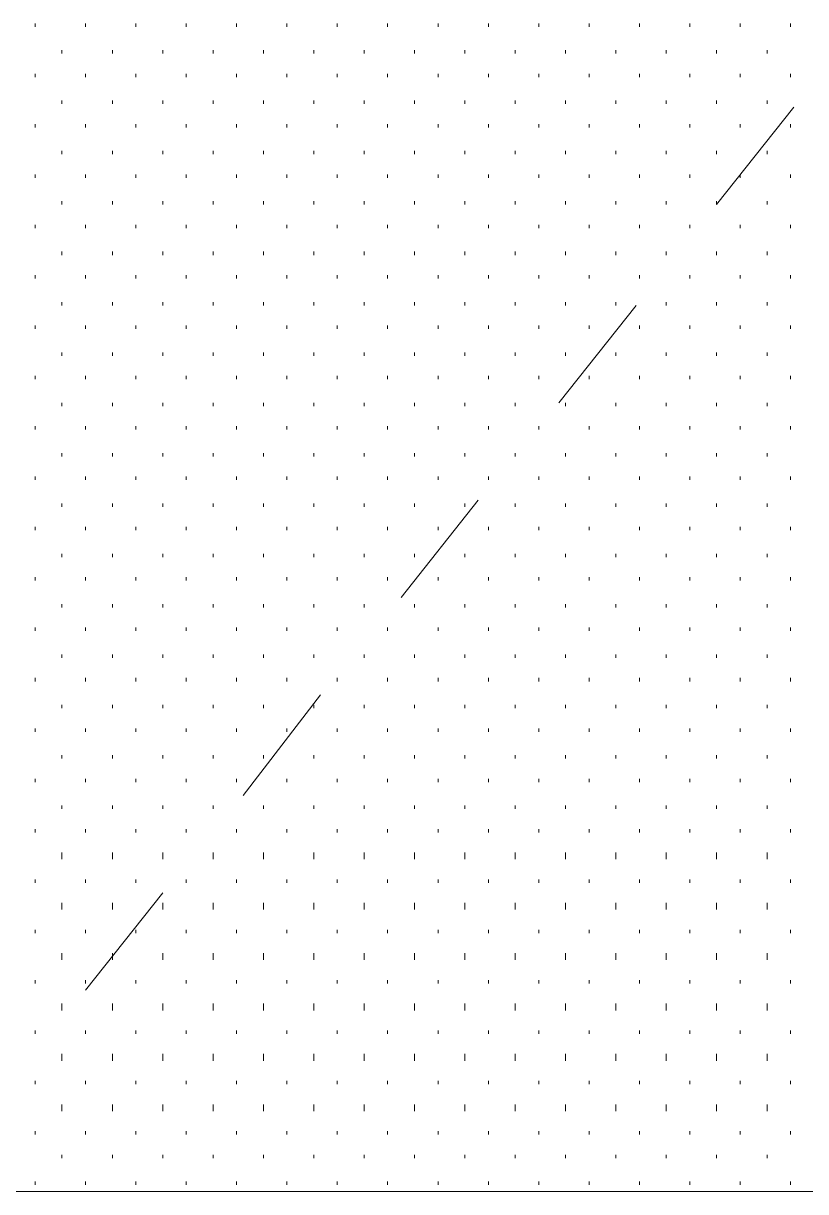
# Model space of a CAD drawing. Header units: inches. Extents: x -6061 to 13621, y -296 to 7483.
# Drawn here: x 12703.91 to 12722.57, y -121.48 to -93.61 of the extents above; entities that cross this region are included whole.
import ezdxf

# ---------------------------------------------------------------- set-up
doc = ezdxf.new("R2010")
doc.units = ezdxf.units.IN
doc.header["$MEASUREMENT"] = 0
doc.layers.get('0').update_dxf_attribs({"linetype": 'CONTINUOUS'})

msp = doc.modelspace()

# ---------------------------------------------------------------- linework, layer by layer
at = {"color": 7, "linetype": 'Continuous', "lineweight": 9, "true_color": 0xffffff}
for p, q in [((12704.1856, -93.68771), (12704.1856, -93.60761)), ((12705.38696, -93.68771), (12705.38696, -93.60761)), ((12706.58832, -93.68771), (12706.58832, -93.60761)), ((12707.78967, -93.68771), (12707.78967, -93.60761)), ((12708.99103, -93.68771), (12708.99103, -93.60761)), ((12710.19239, -93.68771), (12710.19239, -93.60761)), ((12711.39375, -93.68771), (12711.39375, -93.60761)), ((12712.5951, -93.68771), (12712.5951, -93.60761)), ((12713.79646, -93.68771), (12713.79646, -93.60761)), ((12714.99782, -93.68771), (12714.99782, -93.60761)), ((12716.19918, -93.68771), (12716.19918, -93.60761)), ((12717.40053, -93.68771), (12717.40053, -93.60761)), ((12718.60189, -93.68771), (12718.60189, -93.60761)), ((12719.80325, -93.68771), (12719.80325, -93.60761)), ((12721.00461, -93.68771), (12721.00461, -93.60761)), ((12722.20596, -93.68771), (12722.20596, -93.60761)), ((12704.82633, -94.32843), (12704.82633, -94.24834)), ((12706.02768, -94.32843), (12706.02768, -94.24834)), ((12707.22904, -94.32843), (12707.22904, -94.24834)), ((12708.4304, -94.32843), (12708.4304, -94.24834)), ((12709.63176, -94.32843), (12709.63176, -94.24834)), ((12710.83311, -94.32843), (12710.83311, -94.24834)), ((12712.03447, -94.32843), (12712.03447, -94.24834)), ((12713.23583, -94.32843), (12713.23583, -94.24834)), ((12714.43719, -94.32843), (12714.43719, -94.24834)), ((12715.63854, -94.32843), (12715.63854, -94.24834)), ((12716.8399, -94.32843), (12716.8399, -94.24834)), ((12718.04126, -94.32843), (12718.04126, -94.24834)), ((12719.24262, -94.32843), (12719.24262, -94.24834)), ((12720.44397, -94.32843), (12720.44397, -94.24834)), ((12721.64533, -94.32843), (12721.64533, -94.24834)), ((12704.1856, -94.88906), (12704.1856, -94.80897)), ((12705.38696, -94.88906), (12705.38696, -94.80897)), ((12706.58832, -94.88906), (12706.58832, -94.80897)), ((12707.78967, -94.88906), (12707.78967, -94.80897)), ((12708.99103, -94.88906), (12708.99103, -94.80897)), ((12710.19239, -94.88906), (12710.19239, -94.80897)), ((12711.39375, -94.88906), (12711.39375, -94.80897)), ((12712.5951, -94.88906), (12712.5951, -94.80897)), ((12713.79646, -94.88906), (12713.79646, -94.80897)), ((12714.99782, -94.88906), (12714.99782, -94.80897)), ((12716.19918, -94.88906), (12716.19918, -94.80897)), ((12717.40053, -94.88906), (12717.40053, -94.80897)), ((12718.60189, -94.88906), (12718.60189, -94.80897)), ((12719.80325, -94.88906), (12719.80325, -94.80897)), ((12721.00461, -94.88906), (12721.00461, -94.80897)), ((12722.20596, -94.88906), (12722.20596, -94.80897)), ((12704.82633, -95.52979), (12704.82633, -95.4497)), ((12706.02768, -95.52979), (12706.02768, -95.4497)), ((12707.22904, -95.52979), (12707.22904, -95.4497)), ((12708.4304, -95.52979), (12708.4304, -95.4497)), ((12709.63176, -95.52979), (12709.63176, -95.4497)), ((12710.83311, -95.52979), (12710.83311, -95.4497)), ((12712.03447, -95.52979), (12712.03447, -95.4497)), ((12713.23583, -95.52979), (12713.23583, -95.4497)), ((12714.43719, -95.52979), (12714.43719, -95.4497)), ((12715.63854, -95.52979), (12715.63854, -95.4497)), ((12716.8399, -95.52979), (12716.8399, -95.4497)), ((12718.04126, -95.52979), (12718.04126, -95.4497)), ((12719.24262, -95.52979), (12719.24262, -95.4497)), ((12720.44397, -95.52979), (12720.44397, -95.4497)), ((12721.64533, -95.52979), (12721.64533, -95.4497)), ((12704.1856, -96.09042), (12704.1856, -96.01033)), ((12705.38696, -96.09042), (12705.38696, -96.01033)), ((12706.58832, -96.09042), (12706.58832, -96.01033)), ((12707.78967, -96.09042), (12707.78967, -96.01033)), ((12708.99103, -96.09042), (12708.99103, -96.01033)), ((12710.19239, -96.09042), (12710.19239, -96.01033)), ((12711.39375, -96.09042), (12711.39375, -96.01033)), ((12712.5951, -96.09042), (12712.5951, -96.01033)), ((12713.79646, -96.09042), (12713.79646, -96.01033)), ((12714.99782, -96.09042), (12714.99782, -96.01033)), ((12716.19918, -96.09042), (12716.19918, -96.01033)), ((12717.40053, -96.09042), (12717.40053, -96.01033)), ((12718.60189, -96.09042), (12718.60189, -96.01033)), ((12719.80325, -96.09042), (12719.80325, -96.01033)), ((12721.00461, -96.09042), (12721.00461, -96.01033)), ((12722.20596, -96.09042), (12722.20596, -96.01033)), ((12704.82633, -96.73114), (12704.82633, -96.65105)), ((12706.02768, -96.73114), (12706.02768, -96.65105)), ((12707.22904, -96.73114), (12707.22904, -96.65105)), ((12708.4304, -96.73114), (12708.4304, -96.65105)), ((12709.63176, -96.73114), (12709.63176, -96.65105)), ((12710.83311, -96.73114), (12710.83311, -96.65105)), ((12712.03447, -96.73114), (12712.03447, -96.65105)), ((12713.23583, -96.73114), (12713.23583, -96.65105)), ((12714.43719, -96.73114), (12714.43719, -96.65105)), ((12715.63854, -96.73114), (12715.63854, -96.65105)), ((12716.8399, -96.73114), (12716.8399, -96.65105)), ((12718.04126, -96.73114), (12718.04126, -96.65105)), ((12719.24262, -96.73114), (12719.24262, -96.65105)), ((12720.44397, -96.73114), (12720.44397, -96.65105)), ((12721.64533, -96.73114), (12721.64533, -96.65105)), ((12704.1856, -97.29178), (12704.1856, -97.21169)), ((12705.38696, -97.29178), (12705.38696, -97.21169)), ((12706.58832, -97.29178), (12706.58832, -97.21169)), ((12707.78967, -97.29178), (12707.78967, -97.21169)), ((12708.99103, -97.29178), (12708.99103, -97.21169)), ((12710.19239, -97.29178), (12710.19239, -97.21169)), ((12711.39375, -97.29178), (12711.39375, -97.21169)), ((12712.5951, -97.29178), (12712.5951, -97.21169)), ((12713.79646, -97.29178), (12713.79646, -97.21169)), ((12714.99782, -97.29178), (12714.99782, -97.21169)), ((12716.19918, -97.29178), (12716.19918, -97.21169)), ((12717.40053, -97.29178), (12717.40053, -97.21169)), ((12718.60189, -97.29178), (12718.60189, -97.21169)), ((12719.80325, -97.29178), (12719.80325, -97.21169)), ((12721.00461, -97.29178), (12721.00461, -97.21169)), ((12722.20596, -97.29178), (12722.20596, -97.21169)), ((12704.82633, -97.9325), (12704.82633, -97.85241)), ((12706.02768, -97.9325), (12706.02768, -97.85241)), ((12707.22904, -97.9325), (12707.22904, -97.85241)), ((12708.4304, -97.9325), (12708.4304, -97.85241)), ((12709.63176, -97.9325), (12709.63176, -97.85241)), ((12710.83311, -97.9325), (12710.83311, -97.85241)), ((12712.03447, -97.9325), (12712.03447, -97.85241)), ((12713.23583, -97.9325), (12713.23583, -97.85241)), ((12714.43719, -97.9325), (12714.43719, -97.85241)), ((12715.63854, -97.9325), (12715.63854, -97.85241)), ((12716.8399, -97.9325), (12716.8399, -97.85241)), ((12718.04126, -97.9325), (12718.04126, -97.85241)), ((12719.24262, -97.9325), (12719.24262, -97.85241)), ((12720.44397, -97.9325), (12720.44397, -97.85241)), ((12721.64533, -97.9325), (12721.64533, -97.85241)), ((12704.1856, -98.49314), (12704.1856, -98.41304)), ((12705.38696, -98.49314), (12705.38696, -98.41304)), ((12706.58832, -98.49314), (12706.58832, -98.41304)), ((12707.78967, -98.49314), (12707.78967, -98.41304)), ((12708.99103, -98.49314), (12708.99103, -98.41304)), ((12710.19239, -98.49314), (12710.19239, -98.41304)), ((12711.39375, -98.49314), (12711.39375, -98.41304)), ((12712.5951, -98.49314), (12712.5951, -98.41304)), ((12713.79646, -98.49314), (12713.79646, -98.41304)), ((12714.99782, -98.49314), (12714.99782, -98.41304)), ((12716.19918, -98.49314), (12716.19918, -98.41304)), ((12717.40053, -98.49314), (12717.40053, -98.41304)), ((12718.60189, -98.49314), (12718.60189, -98.41304)), ((12719.80325, -98.49314), (12719.80325, -98.41304)), ((12721.00461, -98.49314), (12721.00461, -98.41304)), ((12722.20596, -98.49314), (12722.20596, -98.41304)), ((12704.82633, -99.13386), (12704.82633, -99.05377)), ((12706.02768, -99.13386), (12706.02768, -99.05377)), ((12707.22904, -99.13386), (12707.22904, -99.05377)), ((12708.4304, -99.13386), (12708.4304, -99.05377)), ((12709.63176, -99.13386), (12709.63176, -99.05377)), ((12710.83311, -99.13386), (12710.83311, -99.05377)), ((12712.03447, -99.13386), (12712.03447, -99.05377)), ((12713.23583, -99.13386), (12713.23583, -99.05377)), ((12714.43719, -99.13386), (12714.43719, -99.05377)), ((12715.63854, -99.13386), (12715.63854, -99.05377)), ((12716.8399, -99.13386), (12716.8399, -99.05377)), ((12718.04126, -99.13386), (12718.04126, -99.05377)), ((12719.24262, -99.13386), (12719.24262, -99.05377)), ((12720.44397, -99.13386), (12720.44397, -99.05377)), ((12721.64533, -99.13386), (12721.64533, -99.05377)), ((12704.1856, -99.69449), (12704.1856, -99.6144)), ((12705.38696, -99.69449), (12705.38696, -99.6144)), ((12706.58832, -99.69449), (12706.58832, -99.6144)), ((12707.78967, -99.69449), (12707.78967, -99.6144)), ((12708.99103, -99.69449), (12708.99103, -99.6144)), ((12710.19239, -99.69449), (12710.19239, -99.6144)), ((12711.39375, -99.69449), (12711.39375, -99.6144)), ((12712.5951, -99.69449), (12712.5951, -99.6144)), ((12713.79646, -99.69449), (12713.79646, -99.6144)), ((12714.99782, -99.69449), (12714.99782, -99.6144)), ((12716.19918, -99.69449), (12716.19918, -99.6144)), ((12717.40053, -99.69449), (12717.40053, -99.6144)), ((12718.60189, -99.69449), (12718.60189, -99.6144)), ((12719.80325, -99.69449), (12719.80325, -99.6144)), ((12721.00461, -99.69449), (12721.00461, -99.6144)), ((12722.20596, -99.69449), (12722.20596, -99.6144)), ((12704.82633, -100.33522), (12704.82633, -100.25513)), ((12706.02768, -100.33522), (12706.02768, -100.25513)), ((12707.22904, -100.33522), (12707.22904, -100.25513)), ((12708.4304, -100.33522), (12708.4304, -100.25513)), ((12709.63176, -100.33522), (12709.63176, -100.25513)), ((12710.83311, -100.33522), (12710.83311, -100.25513)), ((12712.03447, -100.33522), (12712.03447, -100.25513)), ((12713.23583, -100.33522), (12713.23583, -100.25513)), ((12714.43719, -100.33522), (12714.43719, -100.25513)), ((12715.63854, -100.33522), (12715.63854, -100.25513)), ((12716.8399, -100.33522), (12716.8399, -100.25513)), ((12718.04126, -100.33522), (12718.04126, -100.25513)), ((12719.24262, -100.33522), (12719.24262, -100.25513)), ((12720.44397, -100.33522), (12720.44397, -100.25513)), ((12721.64533, -100.33522), (12721.64533, -100.25513)), ((12704.1856, -100.89585), (12704.1856, -100.81576)), ((12705.38696, -100.89585), (12705.38696, -100.81576)), ((12706.58832, -100.89585), (12706.58832, -100.81576)), ((12707.78967, -100.89585), (12707.78967, -100.81576)), ((12708.99103, -100.89585), (12708.99103, -100.81576)), ((12710.19239, -100.89585), (12710.19239, -100.81576)), ((12711.39375, -100.89585), (12711.39375, -100.81576)), ((12712.5951, -100.89585), (12712.5951, -100.81576)), ((12713.79646, -100.89585), (12713.79646, -100.81576)), ((12714.99782, -100.89585), (12714.99782, -100.81576)), ((12716.19918, -100.89585), (12716.19918, -100.81576)), ((12717.40053, -100.89585), (12717.40053, -100.81576)), ((12718.60189, -100.89585), (12718.60189, -100.81576)), ((12719.80325, -100.89585), (12719.80325, -100.81576)), ((12721.00461, -100.89585), (12721.00461, -100.81576)), ((12722.20596, -100.89585), (12722.20596, -100.81576)), ((12704.82633, -101.53657), (12704.82633, -101.45648)), ((12706.02768, -101.53657), (12706.02768, -101.45648)), ((12707.22904, -101.53657), (12707.22904, -101.45648)), ((12708.4304, -101.53657), (12708.4304, -101.45648)), ((12709.63176, -101.53657), (12709.63176, -101.45648)), ((12710.83311, -101.53657), (12710.83311, -101.45648)), ((12712.03447, -101.53657), (12712.03447, -101.45648)), ((12713.23583, -101.53657), (12713.23583, -101.45648)), ((12714.43719, -101.53657), (12714.43719, -101.45648)), ((12715.63854, -101.53657), (12715.63854, -101.45648)), ((12716.8399, -101.53657), (12716.8399, -101.45648)), ((12718.04126, -101.53657), (12718.04126, -101.45648)), ((12719.24262, -101.53657), (12719.24262, -101.45648)), ((12720.44397, -101.53657), (12720.44397, -101.45648)), ((12721.64533, -101.53657), (12721.64533, -101.45648)), ((12704.1856, -102.09721), (12704.1856, -102.01712)), ((12705.38696, -102.09721), (12705.38696, -102.01712)), ((12706.58832, -102.09721), (12706.58832, -102.01712)), ((12707.78967, -102.09721), (12707.78967, -102.01712)), ((12708.99103, -102.09721), (12708.99103, -102.01712)), ((12710.19239, -102.09721), (12710.19239, -102.01712)), ((12711.39375, -102.09721), (12711.39375, -102.01712)), ((12712.5951, -102.09721), (12712.5951, -102.01712)), ((12713.79646, -102.09721), (12713.79646, -102.01712)), ((12714.99782, -102.09721), (12714.99782, -102.01712)), ((12716.19918, -102.09721), (12716.19918, -102.01712)), ((12717.40053, -102.09721), (12717.40053, -102.01712)), ((12718.60189, -102.09721), (12718.60189, -102.01712)), ((12719.80325, -102.09721), (12719.80325, -102.01712)), ((12721.00461, -102.09721), (12721.00461, -102.01712)), ((12722.20596, -102.09721), (12722.20596, -102.01712)), ((12704.82633, -102.73793), (12704.82633, -102.65784)), ((12706.02768, -102.73793), (12706.02768, -102.65784)), ((12707.22904, -102.73793), (12707.22904, -102.65784)), ((12708.4304, -102.73793), (12708.4304, -102.65784)), ((12709.63176, -102.73793), (12709.63176, -102.65784)), ((12710.83311, -102.73793), (12710.83311, -102.65784)), ((12712.03447, -102.73793), (12712.03447, -102.65784)), ((12713.23583, -102.73793), (12713.23583, -102.65784)), ((12714.43719, -102.73793), (12714.43719, -102.65784)), ((12715.63854, -102.73793), (12715.63854, -102.65784)), ((12716.8399, -102.73793), (12716.8399, -102.65784)), ((12718.04126, -102.73793), (12718.04126, -102.65784)), ((12719.24262, -102.73793), (12719.24262, -102.65784)), ((12720.44397, -102.73793), (12720.44397, -102.65784)), ((12721.64533, -102.73793), (12721.64533, -102.65784)), ((12704.1856, -103.29857), (12704.1856, -103.21847)), ((12705.38696, -103.29857), (12705.38696, -103.21847)), ((12706.58832, -103.29857), (12706.58832, -103.21847)), ((12707.78967, -103.29857), (12707.78967, -103.21847)), ((12708.99103, -103.29857), (12708.99103, -103.21847)), ((12710.19239, -103.29857), (12710.19239, -103.21847)), ((12711.39375, -103.29857), (12711.39375, -103.21847)), ((12712.5951, -103.29857), (12712.5951, -103.21847)), ((12713.79646, -103.29857), (12713.79646, -103.21847)), ((12714.99782, -103.29857), (12714.99782, -103.21847)), ((12716.19918, -103.29857), (12716.19918, -103.21847)), ((12717.40053, -103.29857), (12717.40053, -103.21847)), ((12718.60189, -103.29857), (12718.60189, -103.21847)), ((12719.80325, -103.29857), (12719.80325, -103.21847)), ((12721.00461, -103.29857), (12721.00461, -103.21847)), ((12722.20596, -103.29857), (12722.20596, -103.21847)), ((12704.82633, -103.93929), (12704.82633, -103.8592)), ((12706.02768, -103.93929), (12706.02768, -103.8592)), ((12707.22904, -103.93929), (12707.22904, -103.8592)), ((12708.4304, -103.93929), (12708.4304, -103.8592)), ((12709.63176, -103.93929), (12709.63176, -103.8592)), ((12710.83311, -103.93929), (12710.83311, -103.8592)), ((12712.03447, -103.93929), (12712.03447, -103.8592)), ((12713.23583, -103.93929), (12713.23583, -103.8592)), ((12714.43719, -103.93929), (12714.43719, -103.8592)), ((12715.63854, -103.93929), (12715.63854, -103.8592)), ((12716.8399, -103.93929), (12716.8399, -103.8592)), ((12718.04126, -103.93929), (12718.04126, -103.8592)), ((12719.24262, -103.93929), (12719.24262, -103.8592)), ((12720.44397, -103.93929), (12720.44397, -103.8592)), ((12721.64533, -103.93929), (12721.64533, -103.8592)), ((12704.1856, -104.49992), (12704.1856, -104.41983)), ((12705.38696, -104.49992), (12705.38696, -104.41983)), ((12706.58832, -104.49992), (12706.58832, -104.41983)), ((12707.78967, -104.49992), (12707.78967, -104.41983)), ((12708.99103, -104.49992), (12708.99103, -104.41983)), ((12710.19239, -104.49992), (12710.19239, -104.41983)), ((12711.39375, -104.49992), (12711.39375, -104.41983)), ((12712.5951, -104.49992), (12712.5951, -104.41983)), ((12713.79646, -104.49992), (12713.79646, -104.41983)), ((12714.99782, -104.49992), (12714.99782, -104.41983)), ((12716.19918, -104.49992), (12716.19918, -104.41983)), ((12717.40053, -104.49992), (12717.40053, -104.41983)), ((12718.60189, -104.49992), (12718.60189, -104.41983)), ((12719.80325, -104.49992), (12719.80325, -104.41983)), ((12721.00461, -104.49992), (12721.00461, -104.41983)), ((12722.20596, -104.49992), (12722.20596, -104.41983)), ((12704.82633, -105.14065), (12704.82633, -105.06056)), ((12706.02768, -105.14065), (12706.02768, -105.06056)), ((12707.22904, -105.14065), (12707.22904, -105.06056)), ((12708.4304, -105.14065), (12708.4304, -105.06056)), ((12709.63176, -105.14065), (12709.63176, -105.06056)), ((12710.83311, -105.14065), (12710.83311, -105.06056)), ((12712.03447, -105.14065), (12712.03447, -105.06056)), ((12713.23583, -105.14065), (12713.23583, -105.06056)), ((12714.43719, -105.14065), (12714.43719, -105.06056)), ((12715.63854, -105.14065), (12715.63854, -105.06056)), ((12716.8399, -105.14065), (12716.8399, -105.06056)), ((12718.04126, -105.14065), (12718.04126, -105.06056)), ((12719.24262, -105.14065), (12719.24262, -105.06056)), ((12720.44397, -105.14065), (12720.44397, -105.06056)), ((12721.64533, -105.14065), (12721.64533, -105.06056)), ((12704.1856, -105.70128), (12704.1856, -105.62119)), ((12705.38696, -105.70128), (12705.38696, -105.62119)), ((12706.58832, -105.70128), (12706.58832, -105.62119)), ((12707.78967, -105.70128), (12707.78967, -105.62119)), ((12708.99103, -105.70128), (12708.99103, -105.62119)), ((12710.19239, -105.70128), (12710.19239, -105.62119)), ((12711.39375, -105.70128), (12711.39375, -105.62119)), ((12712.5951, -105.70128), (12712.5951, -105.62119)), ((12713.79646, -105.70128), (12713.79646, -105.62119)), ((12714.99782, -105.70128), (12714.99782, -105.62119)), ((12716.19918, -105.70128), (12716.19918, -105.62119)), ((12717.40053, -105.70128), (12717.40053, -105.62119)), ((12718.60189, -105.70128), (12718.60189, -105.62119)), ((12719.80325, -105.70128), (12719.80325, -105.62119)), ((12721.00461, -105.70128), (12721.00461, -105.62119)), ((12722.20596, -105.70128), (12722.20596, -105.62119)), ((12704.82633, -106.342), (12704.82633, -106.26191)), ((12706.02768, -106.342), (12706.02768, -106.26191)), ((12707.22904, -106.342), (12707.22904, -106.26191)), ((12708.4304, -106.342), (12708.4304, -106.26191)), ((12709.63176, -106.342), (12709.63176, -106.26191)), ((12710.83311, -106.342), (12710.83311, -106.26191)), ((12712.03447, -106.342), (12712.03447, -106.26191)), ((12713.23583, -106.342), (12713.23583, -106.26191)), ((12714.43719, -106.342), (12714.43719, -106.26191)), ((12715.63854, -106.342), (12715.63854, -106.26191)), ((12716.8399, -106.342), (12716.8399, -106.26191)), ((12718.04126, -106.342), (12718.04126, -106.26191)), ((12719.24262, -106.342), (12719.24262, -106.26191)), ((12720.44397, -106.342), (12720.44397, -106.26191)), ((12721.64533, -106.342), (12721.64533, -106.26191)), ((12704.1856, -106.90264), (12704.1856, -106.82255)), ((12705.38696, -106.90264), (12705.38696, -106.82255)), ((12706.58832, -106.90264), (12706.58832, -106.82255)), ((12707.78967, -106.90264), (12707.78967, -106.82255)), ((12708.99103, -106.90264), (12708.99103, -106.82255)), ((12710.19239, -106.90264), (12710.19239, -106.82255)), ((12711.39375, -106.90264), (12711.39375, -106.82255)), ((12712.5951, -106.90264), (12712.5951, -106.82255)), ((12713.79646, -106.90264), (12713.79646, -106.82255)), ((12714.99782, -106.90264), (12714.99782, -106.82255)), ((12716.19918, -106.90264), (12716.19918, -106.82255)), ((12717.40053, -106.90264), (12717.40053, -106.82255)), ((12718.60189, -106.90264), (12718.60189, -106.82255)), ((12719.80325, -106.90264), (12719.80325, -106.82255)), ((12721.00461, -106.90264), (12721.00461, -106.82255)), ((12722.20596, -106.90264), (12722.20596, -106.82255)), ((12704.82633, -107.54336), (12704.82633, -107.46327)), ((12706.02768, -107.54336), (12706.02768, -107.46327)), ((12707.22904, -107.54336), (12707.22904, -107.46327)), ((12708.4304, -107.54336), (12708.4304, -107.46327)), ((12709.63176, -107.54336), (12709.63176, -107.46327)), ((12710.83311, -107.54336), (12710.83311, -107.46327)), ((12712.03447, -107.54336), (12712.03447, -107.46327)), ((12713.23583, -107.54336), (12713.23583, -107.46327)), ((12714.43719, -107.54336), (12714.43719, -107.46327)), ((12715.63854, -107.54336), (12715.63854, -107.46327)), ((12716.8399, -107.54336), (12716.8399, -107.46327)), ((12718.04126, -107.54336), (12718.04126, -107.46327)), ((12719.24262, -107.54336), (12719.24262, -107.46327)), ((12720.44397, -107.54336), (12720.44397, -107.46327)), ((12721.64533, -107.54336), (12721.64533, -107.46327)), ((12704.1856, -108.10399), (12704.1856, -108.0239)), ((12705.38696, -108.10399), (12705.38696, -108.0239)), ((12706.58832, -108.10399), (12706.58832, -108.0239)), ((12707.78967, -108.10399), (12707.78967, -108.0239)), ((12708.99103, -108.10399), (12708.99103, -108.0239)), ((12710.19239, -108.10399), (12710.19239, -108.0239)), ((12711.39375, -108.10399), (12711.39375, -108.0239)), ((12712.5951, -108.10399), (12712.5951, -108.0239)), ((12713.79646, -108.10399), (12713.79646, -108.0239)), ((12714.99782, -108.10399), (12714.99782, -108.0239)), ((12716.19918, -108.10399), (12716.19918, -108.0239)), ((12717.40053, -108.10399), (12717.40053, -108.0239)), ((12718.60189, -108.10399), (12718.60189, -108.0239)), ((12719.80325, -108.10399), (12719.80325, -108.0239)), ((12721.00461, -108.10399), (12721.00461, -108.0239)), ((12722.20596, -108.10399), (12722.20596, -108.0239)), ((12704.82633, -108.74472), (12704.82633, -108.66463)), ((12706.02768, -108.74472), (12706.02768, -108.66463)), ((12707.22904, -108.74472), (12707.22904, -108.66463)), ((12708.4304, -108.74472), (12708.4304, -108.66463)), ((12709.63176, -108.74472), (12709.63176, -108.66463)), ((12710.83311, -108.74472), (12710.83311, -108.66463)), ((12712.03447, -108.74472), (12712.03447, -108.66463)), ((12713.23583, -108.74472), (12713.23583, -108.66463)), ((12714.43719, -108.74472), (12714.43719, -108.66463)), ((12715.63854, -108.74472), (12715.63854, -108.66463)), ((12716.8399, -108.74472), (12716.8399, -108.66463)), ((12718.04126, -108.74472), (12718.04126, -108.66463)), ((12719.24262, -108.74472), (12719.24262, -108.66463)), ((12720.44397, -108.74472), (12720.44397, -108.66463)), ((12721.64533, -108.74472), (12721.64533, -108.66463)), ((12704.1856, -109.30535), (12704.1856, -109.22526)), ((12705.38696, -109.30535), (12705.38696, -109.22526)), ((12706.58832, -109.30535), (12706.58832, -109.22526)), ((12707.78967, -109.30535), (12707.78967, -109.22526)), ((12708.99103, -109.30535), (12708.99103, -109.22526)), ((12710.19239, -109.30535), (12710.19239, -109.22526)), ((12711.39375, -109.30535), (12711.39375, -109.22526)), ((12712.5951, -109.30535), (12712.5951, -109.22526)), ((12713.79646, -109.30535), (12713.79646, -109.22526)), ((12714.99782, -109.30535), (12714.99782, -109.22526)), ((12716.19918, -109.30535), (12716.19918, -109.22526)), ((12717.40053, -109.30535), (12717.40053, -109.22526)), ((12718.60189, -109.30535), (12718.60189, -109.22526)), ((12719.80325, -109.30535), (12719.80325, -109.22526)), ((12721.00461, -109.30535), (12721.00461, -109.22526)), ((12722.20596, -109.30535), (12722.20596, -109.22526)), ((12704.82633, -109.94608), (12704.82633, -109.86599)), ((12706.02768, -109.94608), (12706.02768, -109.86599)), ((12707.22904, -109.94608), (12707.22904, -109.86599)), ((12708.4304, -109.94608), (12708.4304, -109.86599)), ((12709.63176, -109.94608), (12709.63176, -109.86599)), ((12710.83311, -109.94608), (12710.83311, -109.86599)), ((12712.03447, -109.94608), (12712.03447, -109.86599)), ((12713.23583, -109.94608), (12713.23583, -109.86599)), ((12714.43719, -109.94608), (12714.43719, -109.86599)), ((12715.63854, -109.94608), (12715.63854, -109.86599)), ((12716.8399, -109.94608), (12716.8399, -109.86599)), ((12718.04126, -109.94608), (12718.04126, -109.86599)), ((12719.24262, -109.94608), (12719.24262, -109.86599)), ((12720.44397, -109.94608), (12720.44397, -109.86599)), ((12721.64533, -109.94608), (12721.64533, -109.86599)), ((12704.1856, -110.50671), (12704.1856, -110.42662)), ((12705.38696, -110.50671), (12705.38696, -110.42662)), ((12706.58832, -110.50671), (12706.58832, -110.42662)), ((12707.78967, -110.50671), (12707.78967, -110.42662)), ((12708.99103, -110.50671), (12708.99103, -110.42662)), ((12710.19239, -110.50671), (12710.19239, -110.42662)), ((12711.39375, -110.50671), (12711.39375, -110.42662)), ((12712.5951, -110.50671), (12712.5951, -110.42662)), ((12713.79646, -110.50671), (12713.79646, -110.42662)), ((12714.99782, -110.50671), (12714.99782, -110.42662)), ((12716.19918, -110.50671), (12716.19918, -110.42662)), ((12717.40053, -110.50671), (12717.40053, -110.42662)), ((12718.60189, -110.50671), (12718.60189, -110.42662)), ((12719.80325, -110.50671), (12719.80325, -110.42662)), ((12721.00461, -110.50671), (12721.00461, -110.42662)), ((12722.20596, -110.50671), (12722.20596, -110.42662)), ((12704.82633, -111.14743), (12704.82633, -111.06734)), ((12706.02768, -111.14743), (12706.02768, -111.06734)), ((12707.22904, -111.14743), (12707.22904, -111.06734)), ((12708.4304, -111.14743), (12708.4304, -111.06734)), ((12709.63176, -111.14743), (12709.63176, -111.06734)), ((12710.83311, -111.14743), (12710.83311, -111.06734)), ((12712.03447, -111.14743), (12712.03447, -111.06734)), ((12713.23583, -111.14743), (12713.23583, -111.06734)), ((12714.43719, -111.14743), (12714.43719, -111.06734)), ((12715.63854, -111.14743), (12715.63854, -111.06734)), ((12716.8399, -111.14743), (12716.8399, -111.06734)), ((12718.04126, -111.14743), (12718.04126, -111.06734)), ((12719.24262, -111.14743), (12719.24262, -111.06734)), ((12720.44397, -111.14743), (12720.44397, -111.06734)), ((12721.64533, -111.14743), (12721.64533, -111.06734)), ((12704.1856, -111.70807), (12704.1856, -111.62798)), ((12705.38696, -111.70807), (12705.38696, -111.62798)), ((12706.58832, -111.70807), (12706.58832, -111.62798)), ((12707.78967, -111.70807), (12707.78967, -111.62798)), ((12708.99103, -111.70807), (12708.99103, -111.62798)), ((12710.19239, -111.70807), (12710.19239, -111.62798)), ((12711.39375, -111.70807), (12711.39375, -111.62798)), ((12712.5951, -111.70807), (12712.5951, -111.62798)), ((12713.79646, -111.70807), (12713.79646, -111.62798)), ((12714.99782, -111.70807), (12714.99782, -111.62798)), ((12716.19918, -111.70807), (12716.19918, -111.62798)), ((12717.40053, -111.70807), (12717.40053, -111.62798)), ((12718.60189, -111.70807), (12718.60189, -111.62798)), ((12719.80325, -111.70807), (12719.80325, -111.62798)), ((12721.00461, -111.70807), (12721.00461, -111.62798)), ((12722.20596, -111.70807), (12722.20596, -111.62798)), ((12704.82633, -112.34879), (12704.82633, -112.2687)), ((12706.02768, -112.34879), (12706.02768, -112.2687)), ((12707.22904, -112.34879), (12707.22904, -112.2687)), ((12708.4304, -112.34879), (12708.4304, -112.2687)), ((12709.63176, -112.34879), (12709.63176, -112.2687)), ((12710.83311, -112.34879), (12710.83311, -112.2687)), ((12712.03447, -112.34879), (12712.03447, -112.2687)), ((12713.23583, -112.34879), (12713.23583, -112.2687)), ((12714.43719, -112.34879), (12714.43719, -112.2687)), ((12715.63854, -112.34879), (12715.63854, -112.2687)), ((12716.8399, -112.34879), (12716.8399, -112.2687)), ((12718.04126, -112.34879), (12718.04126, -112.2687)), ((12719.24262, -112.34879), (12719.24262, -112.2687)), ((12720.44397, -112.34879), (12720.44397, -112.2687)), ((12721.64533, -112.34879), (12721.64533, -112.2687)), ((12704.1856, -112.90942), (12704.1856, -112.82933)), ((12705.38696, -112.90942), (12705.38696, -112.82933)), ((12706.58832, -112.90942), (12706.58832, -112.82933)), ((12707.78967, -112.90942), (12707.78967, -112.82933)), ((12708.99103, -112.90942), (12708.99103, -112.82933)), ((12710.19239, -112.90942), (12710.19239, -112.82933)), ((12711.39375, -112.90942), (12711.39375, -112.82933)), ((12712.5951, -112.90942), (12712.5951, -112.82933)), ((12713.79646, -112.90942), (12713.79646, -112.82933)), ((12714.99782, -112.90942), (12714.99782, -112.82933)), ((12716.19918, -112.90942), (12716.19918, -112.82933)), ((12717.40053, -112.90942), (12717.40053, -112.82933)), ((12718.60189, -112.90942), (12718.60189, -112.82933)), ((12719.80325, -112.90942), (12719.80325, -112.82933)), ((12721.00461, -112.90942), (12721.00461, -112.82933)), ((12722.20596, -112.90942), (12722.20596, -112.82933)), ((12704.82633, -113.55015), (12704.82633, -113.38997)), ((12706.02768, -113.55015), (12706.02768, -113.38997)), ((12707.22904, -113.55015), (12707.22904, -113.38997)), ((12708.4304, -113.55015), (12708.4304, -113.38997)), ((12709.63176, -113.55015), (12709.63176, -113.38997)), ((12710.83311, -113.55015), (12710.83311, -113.38997)), ((12712.03447, -113.55015), (12712.03447, -113.38997)), ((12713.23583, -113.55015), (12713.23583, -113.38997)), ((12714.43719, -113.55015), (12714.43719, -113.38997)), ((12715.63854, -113.55015), (12715.63854, -113.38997)), ((12716.8399, -113.55015), (12716.8399, -113.38997)), ((12718.04126, -113.55015), (12718.04126, -113.38997)), ((12719.24262, -113.55015), (12719.24262, -113.38997)), ((12720.44397, -113.55015), (12720.44397, -113.38997)), ((12721.64533, -113.55015), (12721.64533, -113.38997)), ((12704.1856, -114.11078), (12704.1856, -114.03069)), ((12705.38696, -114.11078), (12705.38696, -114.03069)), ((12706.58832, -114.11078), (12706.58832, -114.03069)), ((12707.78967, -114.11078), (12707.78967, -114.03069)), ((12708.99103, -114.11078), (12708.99103, -114.03069)), ((12710.19239, -114.11078), (12710.19239, -114.03069)), ((12711.39375, -114.11078), (12711.39375, -114.03069)), ((12712.5951, -114.11078), (12712.5951, -114.03069)), ((12713.79646, -114.11078), (12713.79646, -114.03069)), ((12714.99782, -114.11078), (12714.99782, -114.03069)), ((12716.19918, -114.11078), (12716.19918, -114.03069)), ((12717.40053, -114.11078), (12717.40053, -114.03069)), ((12718.60189, -114.11078), (12718.60189, -114.03069)), ((12719.80325, -114.11078), (12719.80325, -114.03069)), ((12721.00461, -114.11078), (12721.00461, -114.03069)), ((12722.20596, -114.11078), (12722.20596, -114.03069)), ((12704.82633, -114.75151), (12704.82633, -114.59133)), ((12706.02768, -114.75151), (12706.02768, -114.59133)), ((12707.22904, -114.75151), (12707.22904, -114.59133)), ((12708.4304, -114.75151), (12708.4304, -114.59133)), ((12709.63176, -114.75151), (12709.63176, -114.59133)), ((12710.83311, -114.75151), (12710.83311, -114.59133)), ((12712.03447, -114.75151), (12712.03447, -114.59133)), ((12713.23583, -114.75151), (12713.23583, -114.59133)), ((12714.43719, -114.75151), (12714.43719, -114.59133)), ((12715.63854, -114.75151), (12715.63854, -114.59133)), ((12716.8399, -114.75151), (12716.8399, -114.59133)), ((12718.04126, -114.75151), (12718.04126, -114.59133)), ((12719.24262, -114.75151), (12719.24262, -114.59133)), ((12720.44397, -114.75151), (12720.44397, -114.59133)), ((12721.64533, -114.75151), (12721.64533, -114.59133)), ((12704.1856, -115.31214), (12704.1856, -115.23205)), ((12705.38696, -115.31214), (12705.38696, -115.23205)), ((12706.58832, -115.31214), (12706.58832, -115.23205)), ((12707.78967, -115.31214), (12707.78967, -115.23205)), ((12708.99103, -115.31214), (12708.99103, -115.23205)), ((12710.19239, -115.31214), (12710.19239, -115.23205)), ((12711.39375, -115.31214), (12711.39375, -115.23205)), ((12712.5951, -115.31214), (12712.5951, -115.23205)), ((12713.79646, -115.31214), (12713.79646, -115.23205)), ((12714.99782, -115.31214), (12714.99782, -115.23205)), ((12716.19918, -115.31214), (12716.19918, -115.23205)), ((12717.40053, -115.31214), (12717.40053, -115.23205)), ((12718.60189, -115.31214), (12718.60189, -115.23205)), ((12719.80325, -115.31214), (12719.80325, -115.23205)), ((12721.00461, -115.31214), (12721.00461, -115.23205)), ((12722.20596, -115.31214), (12722.20596, -115.23205)), ((12704.82633, -115.95286), (12704.82633, -115.79268)), ((12706.02768, -115.95286), (12706.02768, -115.79268)), ((12707.22904, -115.95286), (12707.22904, -115.79268)), ((12708.4304, -115.95286), (12708.4304, -115.79268)), ((12709.63176, -115.95286), (12709.63176, -115.79268)), ((12710.83311, -115.95286), (12710.83311, -115.79268)), ((12712.03447, -115.95286), (12712.03447, -115.79268)), ((12713.23583, -115.95286), (12713.23583, -115.79268)), ((12714.43719, -115.95286), (12714.43719, -115.79268)), ((12715.63854, -115.95286), (12715.63854, -115.79268)), ((12716.8399, -115.95286), (12716.8399, -115.79268)), ((12718.04126, -115.95286), (12718.04126, -115.79268)), ((12719.24262, -115.95286), (12719.24262, -115.79268)), ((12720.44397, -115.95286), (12720.44397, -115.79268)), ((12721.64533, -115.95286), (12721.64533, -115.79268)), ((12704.1856, -116.5135), (12704.1856, -116.43341)), ((12705.38696, -116.5135), (12705.38696, -116.43341)), ((12706.58832, -116.5135), (12706.58832, -116.43341)), ((12707.78967, -116.5135), (12707.78967, -116.43341)), ((12708.99103, -116.5135), (12708.99103, -116.43341)), ((12710.19239, -116.5135), (12710.19239, -116.43341)), ((12711.39375, -116.5135), (12711.39375, -116.43341)), ((12712.5951, -116.5135), (12712.5951, -116.43341)), ((12713.79646, -116.5135), (12713.79646, -116.43341)), ((12714.99782, -116.5135), (12714.99782, -116.43341)), ((12716.19918, -116.5135), (12716.19918, -116.43341)), ((12717.40053, -116.5135), (12717.40053, -116.43341)), ((12718.60189, -116.5135), (12718.60189, -116.43341)), ((12719.80325, -116.5135), (12719.80325, -116.43341)), ((12721.00461, -116.5135), (12721.00461, -116.43341)), ((12722.20596, -116.5135), (12722.20596, -116.43341)), ((12704.82633, -117.15422), (12704.82633, -116.99404)), ((12706.02768, -117.15422), (12706.02768, -116.99404)), ((12707.22904, -117.15422), (12707.22904, -116.99404)), ((12708.4304, -117.15422), (12708.4304, -116.99404)), ((12709.63176, -117.15422), (12709.63176, -116.99404)), ((12710.83311, -117.15422), (12710.83311, -116.99404)), ((12712.03447, -117.15422), (12712.03447, -116.99404)), ((12713.23583, -117.15422), (12713.23583, -116.99404)), ((12714.43719, -117.15422), (12714.43719, -116.99404)), ((12715.63854, -117.15422), (12715.63854, -116.99404)), ((12716.8399, -117.15422), (12716.8399, -116.99404)), ((12718.04126, -117.15422), (12718.04126, -116.99404)), ((12719.24262, -117.15422), (12719.24262, -116.99404)), ((12720.44397, -117.15422), (12720.44397, -116.99404)), ((12721.64533, -117.15422), (12721.64533, -116.99404)), ((12704.1856, -117.71485), (12704.1856, -117.63476)), ((12705.38696, -117.71485), (12705.38696, -117.63476)), ((12706.58832, -117.71485), (12706.58832, -117.63476)), ((12707.78967, -117.71485), (12707.78967, -117.63476)), ((12708.99103, -117.71485), (12708.99103, -117.63476)), ((12710.19239, -117.71485), (12710.19239, -117.63476)), ((12711.39375, -117.71485), (12711.39375, -117.63476)), ((12712.5951, -117.71485), (12712.5951, -117.63476)), ((12713.79646, -117.71485), (12713.79646, -117.63476)), ((12714.99782, -117.71485), (12714.99782, -117.63476)), ((12716.19918, -117.71485), (12716.19918, -117.63476)), ((12717.40053, -117.71485), (12717.40053, -117.63476)), ((12718.60189, -117.71485), (12718.60189, -117.63476)), ((12719.80325, -117.71485), (12719.80325, -117.63476)), ((12721.00461, -117.71485), (12721.00461, -117.63476)), ((12722.20596, -117.71485), (12722.20596, -117.63476)), ((12704.82633, -118.35558), (12704.82633, -118.1954)), ((12706.02768, -118.35558), (12706.02768, -118.1954)), ((12707.22904, -118.35558), (12707.22904, -118.1954)), ((12708.4304, -118.35558), (12708.4304, -118.1954)), ((12709.63176, -118.35558), (12709.63176, -118.1954)), ((12710.83311, -118.35558), (12710.83311, -118.1954)), ((12712.03447, -118.35558), (12712.03447, -118.1954)), ((12713.23583, -118.35558), (12713.23583, -118.1954)), ((12714.43719, -118.35558), (12714.43719, -118.1954)), ((12715.63854, -118.35558), (12715.63854, -118.1954)), ((12716.8399, -118.35558), (12716.8399, -118.1954)), ((12718.04126, -118.35558), (12718.04126, -118.1954)), ((12719.24262, -118.35558), (12719.24262, -118.1954)), ((12720.44397, -118.35558), (12720.44397, -118.1954)), ((12721.64533, -118.35558), (12721.64533, -118.1954)), ((12704.1856, -118.91621), (12704.1856, -118.83612)), ((12705.38696, -118.91621), (12705.38696, -118.83612)), ((12706.58832, -118.91621), (12706.58832, -118.83612)), ((12707.78967, -118.91621), (12707.78967, -118.83612)), ((12708.99103, -118.91621), (12708.99103, -118.83612)), ((12710.19239, -118.91621), (12710.19239, -118.83612)), ((12711.39375, -118.91621), (12711.39375, -118.83612)), ((12712.5951, -118.91621), (12712.5951, -118.83612)), ((12713.79646, -118.91621), (12713.79646, -118.83612)), ((12714.99782, -118.91621), (12714.99782, -118.83612)), ((12716.19918, -118.91621), (12716.19918, -118.83612)), ((12717.40053, -118.91621), (12717.40053, -118.83612)), ((12718.60189, -118.91621), (12718.60189, -118.83612)), ((12719.80325, -118.91621), (12719.80325, -118.83612)), ((12721.00461, -118.91621), (12721.00461, -118.83612)), ((12722.20596, -118.91621), (12722.20596, -118.83612)), ((12704.82633, -119.55694), (12704.82633, -119.39676)), ((12706.02768, -119.55694), (12706.02768, -119.39676)), ((12707.22904, -119.55694), (12707.22904, -119.39676)), ((12708.4304, -119.55694), (12708.4304, -119.39676)), ((12709.63176, -119.55694), (12709.63176, -119.39676)), ((12710.83311, -119.55694), (12710.83311, -119.39676)), ((12712.03447, -119.55694), (12712.03447, -119.39676)), ((12713.23583, -119.55694), (12713.23583, -119.39676)), ((12714.43719, -119.55694), (12714.43719, -119.39676)), ((12715.63854, -119.55694), (12715.63854, -119.39676)), ((12716.8399, -119.55694), (12716.8399, -119.39676)), ((12718.04126, -119.55694), (12718.04126, -119.39676)), ((12719.24262, -119.55694), (12719.24262, -119.39676)), ((12720.44397, -119.55694), (12720.44397, -119.39676)), ((12721.64533, -119.55694), (12721.64533, -119.39676)), ((12704.1856, -120.11757), (12704.1856, -120.03748)), ((12705.38696, -120.11757), (12705.38696, -120.03748)), ((12706.58832, -120.11757), (12706.58832, -120.03748)), ((12707.78967, -120.11757), (12707.78967, -120.03748)), ((12708.99103, -120.11757), (12708.99103, -120.03748)), ((12710.19239, -120.11757), (12710.19239, -120.03748)), ((12711.39375, -120.11757), (12711.39375, -120.03748)), ((12712.5951, -120.11757), (12712.5951, -120.03748)), ((12713.79646, -120.11757), (12713.79646, -120.03748)), ((12714.99782, -120.11757), (12714.99782, -120.03748)), ((12716.19918, -120.11757), (12716.19918, -120.03748)), ((12717.40053, -120.11757), (12717.40053, -120.03748)), ((12718.60189, -120.11757), (12718.60189, -120.03748)), ((12719.80325, -120.11757), (12719.80325, -120.03748)), ((12721.00461, -120.11757), (12721.00461, -120.03748)), ((12722.20596, -120.11757), (12722.20596, -120.03748)), ((12704.82633, -120.6782), (12704.82633, -120.59811)), ((12706.02768, -120.6782), (12706.02768, -120.59811)), ((12707.22904, -120.6782), (12707.22904, -120.59811)), ((12708.4304, -120.6782), (12708.4304, -120.59811)), ((12709.63176, -120.6782), (12709.63176, -120.59811)), ((12710.83311, -120.6782), (12710.83311, -120.59811)), ((12712.03447, -120.6782), (12712.03447, -120.59811)), ((12713.23583, -120.6782), (12713.23583, -120.59811)), ((12714.43719, -120.6782), (12714.43719, -120.59811)), ((12715.63854, -120.6782), (12715.63854, -120.59811)), ((12716.8399, -120.6782), (12716.8399, -120.59811)), ((12718.04126, -120.6782), (12718.04126, -120.59811)), ((12719.24262, -120.6782), (12719.24262, -120.59811)), ((12720.44397, -120.6782), (12720.44397, -120.59811)), ((12721.64533, -120.6782), (12721.64533, -120.59811)), ((12704.1856, -121.31893), (12704.1856, -121.23884)), ((12705.38696, -121.31893), (12705.38696, -121.23884)), ((12706.58832, -121.31893), (12706.58832, -121.23884)), ((12707.78967, -121.31893), (12707.78967, -121.23884)), ((12708.99103, -121.31893), (12708.99103, -121.23884)), ((12710.19239, -121.31893), (12710.19239, -121.23884)), ((12711.39375, -121.31893), (12711.39375, -121.23884)), ((12712.5951, -121.31893), (12712.5951, -121.23884)), ((12713.79646, -121.31893), (12713.79646, -121.23884)), ((12714.99782, -121.31893), (12714.99782, -121.23884)), ((12716.19918, -121.31893), (12716.19918, -121.23884)), ((12717.40053, -121.31893), (12717.40053, -121.23884)), ((12718.60189, -121.31893), (12718.60189, -121.23884)), ((12719.80325, -121.31893), (12719.80325, -121.23884)), ((12721.00461, -121.31893), (12721.00461, -121.23884)), ((12722.20596, -121.31893), (12722.20596, -121.23884))]:
    msp.add_line(p, q, dxfattribs=at)
at = {"color": 7, "linetype": 'Continuous', "lineweight": 9, "true_color": 0x000007}
for p, q in [((12720.44397, -97.9325), (12722.28605, -95.60988)), ((12716.67972, -102.65784), (12718.5218, -100.33522)), ((12712.91547, -107.30309), (12714.75755, -104.98047)), ((12709.15121, -112.02843), (12710.99329, -109.62571)), ((12705.38696, -116.67368), (12707.22904, -114.35105)), ((12737.50325, -121.47911), (12701.46252, -121.47911)), ((12701.46252, -121.47911), (12737.50325, -121.47911))]:
    msp.add_line(p, q, dxfattribs=at)

doc.saveas('drawing.dxf')
